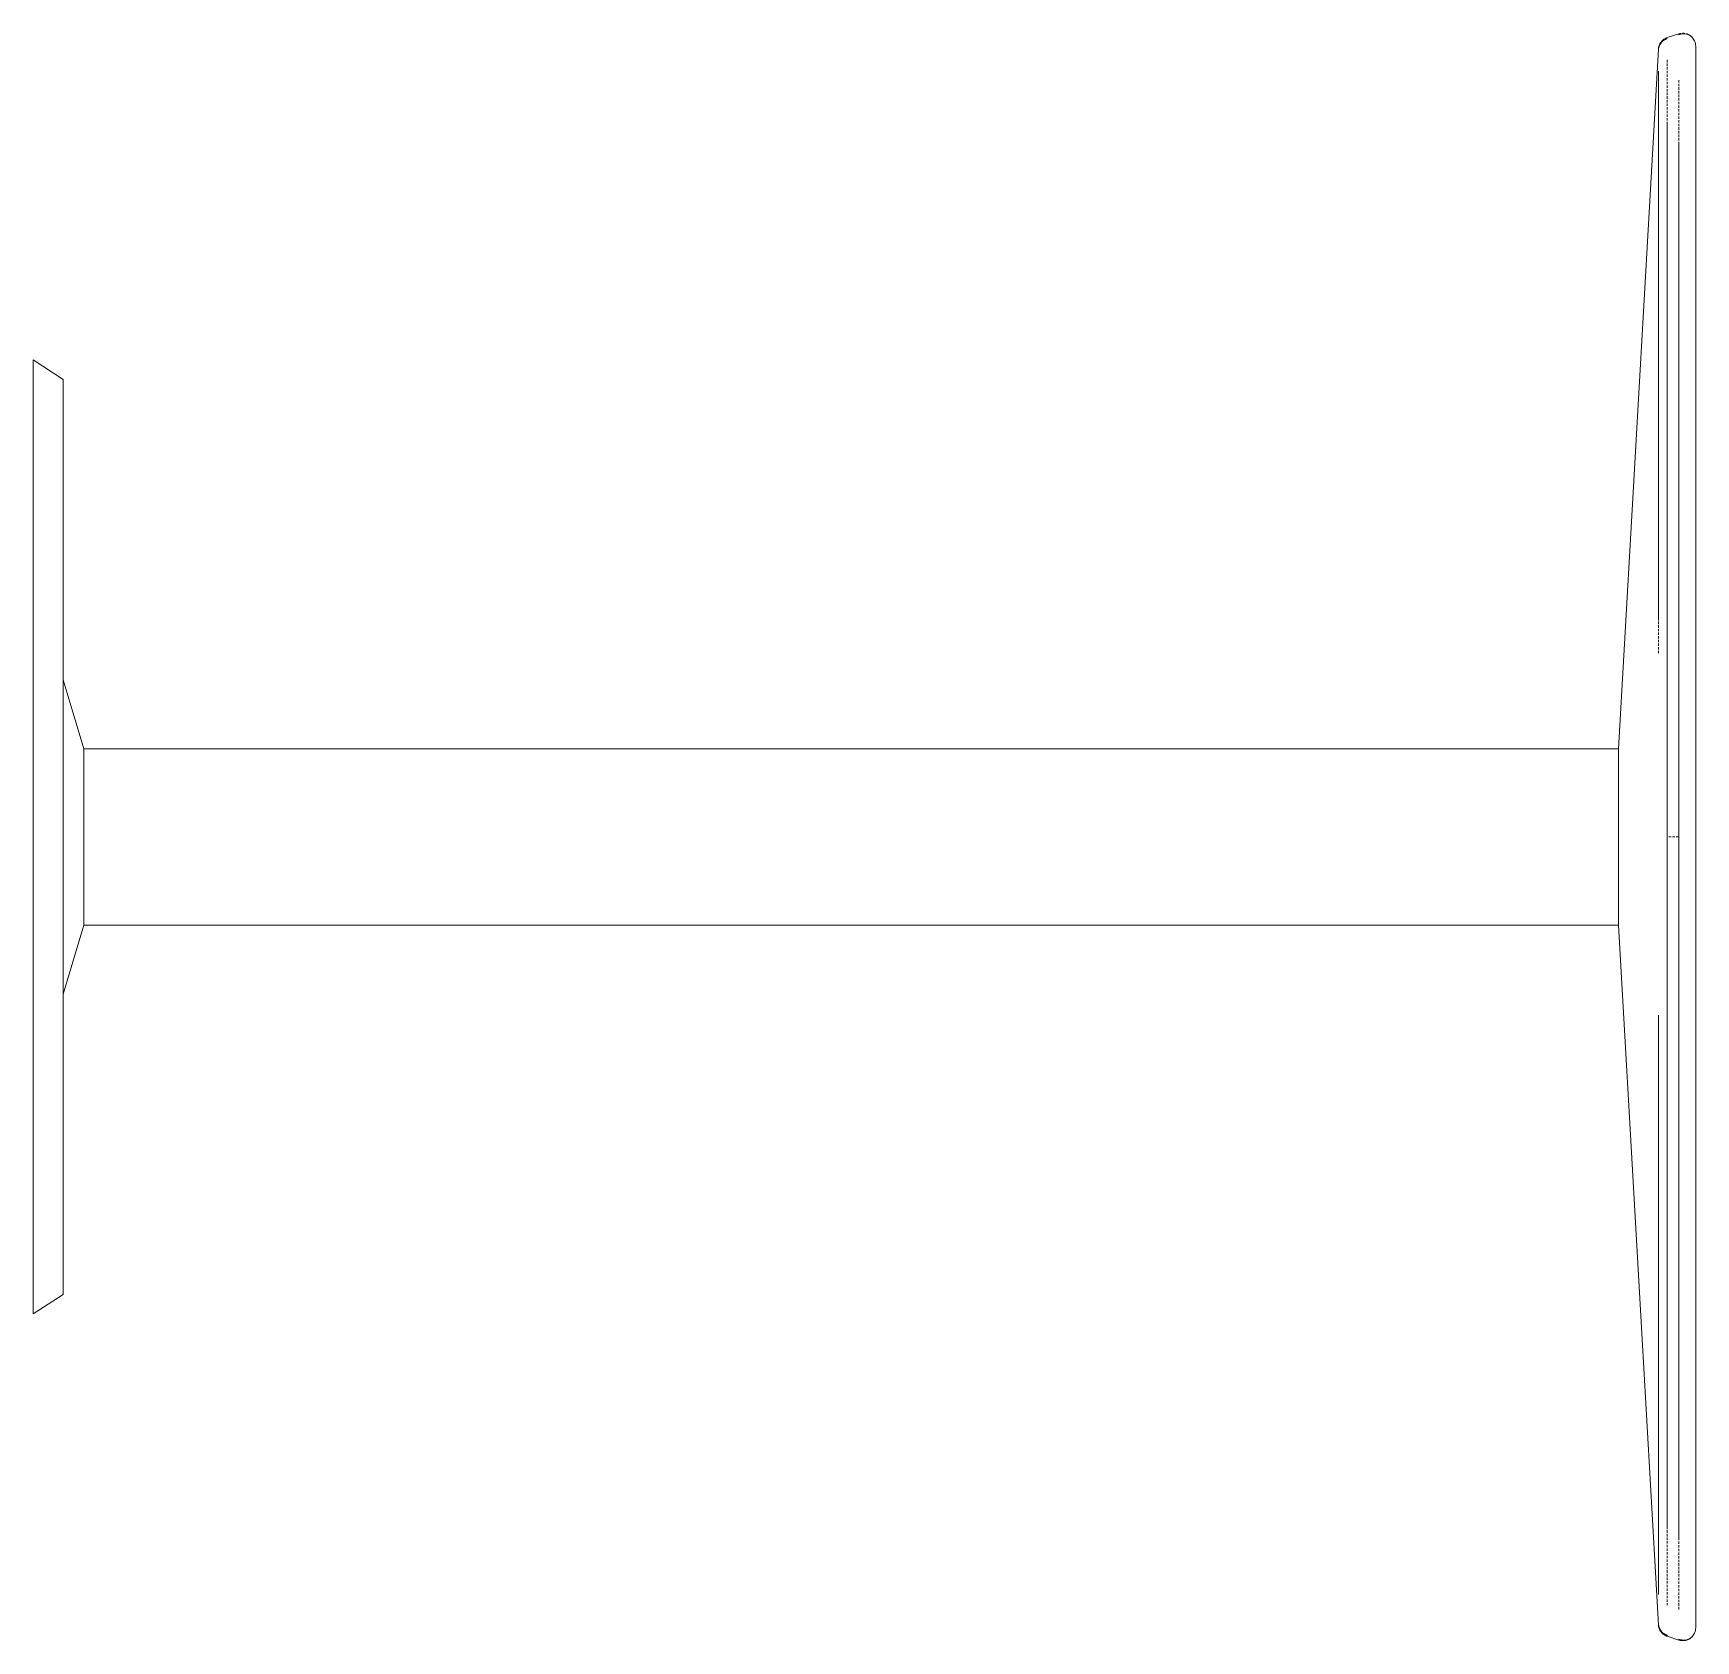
# Model space of a CAD drawing. Header units: millimetres. Extents: x 2373 to 7923, y 1512 to 7166.
# Drawn here: x 2373 to 3245, y 3119 to 3961 of the extents above; entities that cross this region are included whole.
import ezdxf

# ---------------------------------------------------------------- set-up
doc = ezdxf.new("R2010")
doc.units = ezdxf.units.MM
doc.linetypes.add('HIDDEN', pattern=[1.905, 1.27, -0.635])

msp = doc.modelspace()

# ---------------------------------------------------------------- linework, layer by layer
at = {"color": 7, "linetype": 'Continuous', "lineweight": 15}
for p, q in [((3236.07, 3960.96), (3229.94, 3958.99)), ((3236.07, 3960.44), (3236.07, 3960.96)), ((3225.28, 3952.96), (3204.44, 3586.22)), ((2389.05, 3779.76), (2373.45, 3790.06)), ((2373.45, 3540.07), (2373.45, 3790.06)), ((2389.05, 3540.07), (2389.05, 3779.76)), ((2400.02, 3586.22), (2389.05, 3622.49)), ((3204.44, 3586.22), (2400.02, 3586.22)), ((2400.02, 3540.07), (2400.02, 3586.22)), ((3204.44, 3493.92), (3204.44, 3586.22)), ((2373.45, 3290.08), (2373.45, 3540.07)), ((2389.05, 3300.38), (2389.05, 3540.07)), ((2400.02, 3493.92), (2400.02, 3540.07)), ((2389.05, 3457.66), (2400.02, 3493.92)), ((2400.02, 3493.92), (3204.44, 3493.92)), ((3204.44, 3493.92), (3225.28, 3127.19)), ((2373.45, 3290.08), (2389.05, 3300.38)), ((3225.28, 3127.76), (3225.28, 3127.19)), ((3229.94, 3121.68), (3229.94, 3121.16)), ((3229.94, 3121.16), (3236.07, 3119.19)), ((3236.07, 3119.19), (3236.07, 3119.71))]:
    msp.add_line(p, q, dxfattribs=at)
at = {"color": 7, "linetype": 'HIDDEN', "lineweight": 0}
for p, q in [((3242.1, 3959.99), (3242.65, 3959.48)), ((3235.79, 3540.07), (3230.22, 3540.07))]:
    msp.add_line(p, q, dxfattribs=at)
at = {"color": 7, "linetype": 'Continuous', "lineweight": 15}
for points, knots in [([(3229.94, 3958.49), (3229.33, 3958.23), (3228.07, 3957.7), (3226.58, 3956.23), (3225.55, 3954.42), (3225.36, 3953.07), (3225.27, 3952.41)], [0, 0, 0, 0, 0.244394, 0.500273, 0.756003, 1, 1, 1, 1]), ([(3225.28, 3952.96), (3225.31, 3953.59), (3225.44, 3954.25), (3225.91, 3955.53), (3226.25, 3956.15), (3227.1, 3957.25), (3227.61, 3957.73), (3228.73, 3958.51), (3229.34, 3958.8), (3229.94, 3958.99)], [0, 0, 0, 0, 0.25, 0.25, 0.5, 0.5, 0.75, 0.75, 1, 1, 1, 1]), ([(3244.24, 3957.4), (3243.8, 3958.11), (3242.93, 3959.55), (3240.64, 3960.85), (3238.14, 3961.18), (3236.71, 3960.68), (3236.01, 3960.43)], [0, 0, 0, 0, 0.2505472, 0.5030986, 0.7538209, 1, 1, 1, 1]), ([(3244.23, 3957.4), (3244.42, 3956.93), (3244.79, 3956.01), (3244.85, 3955.02), (3244.87, 3954.55)], [0, 0, 0, 0, 0.5146473, 1, 1, 1, 1]), ([(3244.87, 3125.6), (3244.87, 3125.6), (3244.87, 3125.6), (3244.87, 3125.62), (3244.87, 3125.64), (3244.87, 3125.68), (3244.87, 3125.72), (3244.87, 3125.78), (3244.87, 3125.84), (3244.87, 3125.92), (3244.87, 3126), (3244.87, 3126.1), (3244.87, 3126.2), (3244.87, 3126.32), (3244.87, 3126.44), (3244.87, 3126.58), (3244.87, 3126.72), (3244.87, 3126.88), (3244.87, 3127.04), (3244.87, 3127.22), (3244.87, 3127.4), (3244.87, 3127.6), (3244.87, 3127.95), (3244.87, 3128.83), (3244.87, 3130.37), (3244.87, 3132.52), (3244.87, 3135.68), (3244.87, 3140.18), (3244.87, 3146.89), (3244.87, 3154.49), (3244.87, 3163.45), (3244.87, 3174.08), (3244.87, 3185.98), (3244.87, 3199.77), (3244.87, 3214.98), (3244.87, 3230.79), (3244.87, 3247.68), (3244.87, 3264.67), (3244.87, 3281.76), (3244.87, 3298.14), (3244.87, 3313.53), (3244.87, 3329.91), (3244.87, 3345.9), (3244.87, 3361.66), (3244.87, 3382.32), (3244.87, 3408.2), (3244.87, 3435.8), (3244.87, 3457.91), (3244.87, 3475.42), (3244.87, 3490.71), (3244.87, 3507.71), (3244.87, 3523.78), (3244.87, 3549.76), (3244.87, 3575.89), (3244.87, 3604.67), (3244.87, 3634.32), (3244.87, 3663.83), (3244.87, 3693.21), (3244.87, 3714.85), (3244.87, 3736.21), (3244.87, 3756.15), (3244.87, 3776.54), (3244.87, 3796.17), (3244.87, 3815.53), (3244.87, 3839.25), (3244.87, 3859.62), (3244.87, 3876.77), (3244.87, 3887.07), (3244.87, 3896.67), (3244.87, 3904.57), (3244.87, 3912.82), (3244.87, 3919.89), (3244.87, 3927.32), (3244.87, 3933.21), (3244.87, 3938.62), (3244.87, 3942.39), (3244.87, 3945.08), (3244.87, 3946.87), (3244.87, 3948.32), (3244.87, 3949.36), (3244.87, 3950.12), (3244.87, 3950.69), (3244.87, 3951.22), (3244.87, 3951.71), (3244.87, 3952.17), (3244.87, 3952.58), (3244.87, 3952.95), (3244.87, 3953.29), (3244.87, 3953.59), (3244.87, 3953.84), (3244.87, 3954.06), (3244.87, 3954.24), (3244.87, 3954.37), (3244.87, 3954.47), (3244.87, 3954.53), (3244.87, 3954.54), (3244.87, 3954.55)], [0, 0, 0, 0, 0.001563, 0.003125, 0.004688, 0.006251, 0.007814, 0.009376, 0.010939, 0.012502, 0.014064, 0.015627, 0.01719, 0.018753, 0.020315, 0.021878, 0.023441, 0.025003, 0.026566, 0.028129, 0.029692, 0.031254, 0.032817, 0.037726, 0.049699, 0.05876, 0.066878, 0.086869, 0.102049, 0.119782, 0.138162, 0.154363, 0.175017, 0.193565, 0.212383, 0.233884, 0.25001, 0.26884, 0.287638, 0.301342, 0.316085, 0.330619, 0.345734, 0.358262, 0.371227, 0.397973, 0.421964, 0.437399, 0.450171, 0.462944, 0.472941, 0.489547, 0.500016, 0.532819, 0.5497, 0.566877, 0.602278, 0.619985, 0.638905, 0.656524, 0.675003, 0.691856, 0.712527, 0.731166, 0.749985, 0.787607, 0.801665, 0.815672, 0.829577, 0.843483, 0.852719, 0.870939, 0.88225, 0.897948, 0.911047, 0.924426, 0.93195, 0.938771, 0.944887, 0.9503, 0.953406, 0.956513, 0.959619, 0.962725, 0.965831, 0.968938, 0.972044, 0.97515, 0.978256, 0.981363, 0.984469, 0.987575, 0.990681, 0.993788, 0.996894, 1, 1, 1, 1]), ([(3225.27, 3127.73), (3225.36, 3127.07), (3225.55, 3125.73), (3226.58, 3123.91), (3228.07, 3122.45), (3229.33, 3121.92), (3229.94, 3121.66)], [0, 0, 0, 0, 0.243997, 0.499727, 0.755606, 1, 1, 1, 1]), ([(3229.94, 3121.16), (3229.34, 3121.35), (3228.73, 3121.64), (3227.61, 3122.42), (3227.1, 3122.9), (3226.25, 3124), (3225.91, 3124.62), (3225.44, 3125.9), (3225.31, 3126.55), (3225.28, 3127.19)], [0, 0, 0, 0, 0.25, 0.25, 0.5, 0.5, 0.75, 0.75, 1, 1, 1, 1]), ([(3236.01, 3119.71), (3236.71, 3119.47), (3238.14, 3118.97), (3240.64, 3119.3), (3242.93, 3120.6), (3243.81, 3122.04), (3244.24, 3122.76)], [0, 0, 0, 0, 0.246178, 0.496905, 0.74946, 1, 1, 1, 1]), ([(3242.65, 3120.67), (3242.47, 3120.49), (3241.9, 3119.91), (3240.64, 3119.29), (3239.06, 3118.86), (3237.5, 3118.82), (3236.53, 3119.07), (3236.07, 3119.19)], [0, 0, 0, 0, 0.106521, 0.346605, 0.579285, 0.798439, 1, 1, 1, 1]), ([(3244.87, 3125.6), (3244.85, 3125.12), (3244.79, 3124.14), (3244.43, 3123.23), (3244.24, 3122.76)], [0, 0, 0, 0, 0.48696, 1, 1, 1, 1])]:
    msp.add_open_spline(points, degree=3, knots=knots, dxfattribs=at)
at = {"color": 7, "linetype": 'HIDDEN', "lineweight": 0}
for points, knots in [([(3236.07, 3960.96), (3236.5, 3961.1), (3236.97, 3961.2), (3237.96, 3961.3), (3238.49, 3961.3), (3239.55, 3961.16), (3240.09, 3961.02), (3241.14, 3960.6), (3241.64, 3960.33), (3242.1, 3959.99)], [0, 0, 0, 0, 0.25, 0.25, 0.5, 0.5, 0.75, 0.75, 1, 1, 1, 1]), ([(3229.94, 3947.31), (3229.94, 3945.81), (3229.94, 3942.44), (3229.94, 3935.67), (3229.94, 3927.31), (3229.94, 3917.7), (3229.94, 3906.91), (3229.94, 3894.97), (3229.94, 3881.9), (3229.94, 3867.77), (3229.94, 3852.6), (3229.94, 3836.45), (3229.94, 3819.36), (3229.94, 3801.4), (3229.94, 3782.62), (3229.94, 3763.07), (3229.94, 3742.82), (3229.94, 3721.93), (3229.94, 3700.47), (3229.94, 3678.52), (3229.94, 3663.54), (3229.94, 3656.04)], [0, 0, 0, 0, 0.042553, 0.095745, 0.148936, 0.202128, 0.255319, 0.308511, 0.361702, 0.414894, 0.468085, 0.521277, 0.574468, 0.62766, 0.680851, 0.734043, 0.787234, 0.840426, 0.893617, 0.946809, 1, 1, 1, 1]), ([(3225.28, 3636.43), (3225.28, 3642.43), (3225.28, 3655.93), (3225.28, 3676.51), (3225.28, 3698.16), (3225.28, 3719.31), (3225.28, 3739.9), (3225.28, 3759.86), (3225.28, 3779.12), (3225.28, 3797.64), (3225.28, 3815.34), (3225.28, 3832.18), (3225.28, 3848.1), (3225.28, 3863.05), (3225.28, 3876.98), (3225.28, 3889.86), (3225.28, 3901.63), (3225.28, 3912.27), (3225.28, 3921.71), (3225.28, 3930.05), (3225.28, 3934.56), (3225.28, 3936.82)], [0, 0, 0, 0, 0.0425532, 0.0957447, 0.1489362, 0.2021277, 0.2553191, 0.3085106, 0.3617021, 0.4148936, 0.4680851, 0.5212766, 0.5744681, 0.6276596, 0.6808511, 0.7340426, 0.787234, 0.8404255, 0.893617, 0.9468085, 1, 1, 1, 1]), ([(3236.07, 3634.51), (3236.07, 3641.89), (3236.07, 3656.92), (3236.07, 3679.15), (3236.07, 3701.23), (3236.07, 3722.78), (3236.07, 3743.77), (3236.07, 3764.12), (3236.07, 3783.76), (3236.07, 3802.63), (3236.07, 3820.68), (3236.07, 3837.84), (3236.07, 3854.07), (3236.07, 3869.31), (3236.07, 3883.51), (3236.07, 3896.63), (3236.07, 3908.64), (3236.07, 3919.46), (3236.07, 3929.18), (3236.07, 3934.62), (3236.07, 3937.34)], [0, 0, 0, 0, 0.0537667, 0.1094275, 0.1650882, 0.220749, 0.2764098, 0.3320706, 0.3877314, 0.4433922, 0.4990529, 0.5547137, 0.6103745, 0.6660353, 0.7216961, 0.7773569, 0.8330176, 0.8886784, 0.9443392, 1, 1, 1, 1]), ([(3229.94, 3445.31), (3229.94, 3438.22), (3229.94, 3423.52), (3229.94, 3401.65), (3229.94, 3379.68), (3229.94, 3358.22), (3229.94, 3337.33), (3229.94, 3317.08), (3229.94, 3297.53), (3229.94, 3278.75), (3229.94, 3260.78), (3229.94, 3243.7), (3229.94, 3227.55), (3229.94, 3212.38), (3229.94, 3198.24), (3229.94, 3185.18), (3229.94, 3173.24), (3229.94, 3162.44), (3229.94, 3152.86), (3229.94, 3144.4), (3229.94, 3139.82), (3229.94, 3137.53)], [0, 0, 0, 0, 0.0492339, 0.1020542, 0.1548745, 0.2076949, 0.2605152, 0.3133356, 0.3661559, 0.4189763, 0.4717966, 0.5246169, 0.5774373, 0.6302576, 0.683078, 0.7358983, 0.7887186, 0.841539, 0.8943593, 0.9471797, 1, 1, 1, 1]), ([(3225.28, 3143.03), (3225.28, 3143.13), (3225.28, 3145.15), (3225.28, 3150.24), (3225.28, 3158.39), (3225.28, 3167.89), (3225.28, 3178.52), (3225.28, 3190.29), (3225.28, 3203.16), (3225.28, 3217.1), (3225.28, 3232.05), (3225.28, 3247.97), (3225.28, 3264.81), (3225.28, 3282.51), (3225.28, 3301.02), (3225.28, 3320.29), (3225.28, 3340.25), (3225.28, 3360.83), (3225.28, 3381.99), (3225.28, 3403.62), (3225.28, 3418.39), (3225.28, 3425.77)], [0, 0, 0, 0, 0.0028436, 0.0582412, 0.1136387, 0.1690363, 0.2244339, 0.2798315, 0.3352291, 0.3906266, 0.4460242, 0.5014218, 0.5568194, 0.612217, 0.6676145, 0.7230121, 0.7784097, 0.8338073, 0.8892048, 0.9446024, 1, 1, 1, 1]), ([(3236.07, 3135.28), (3236.07, 3135.4), (3236.07, 3137.47), (3236.07, 3142.69), (3236.07, 3151), (3236.07, 3160.67), (3236.07, 3171.51), (3236.07, 3183.51), (3236.07, 3196.63), (3236.07, 3210.84), (3236.07, 3226.08), (3236.07, 3242.31), (3236.07, 3259.47), (3236.07, 3277.52), (3236.07, 3296.39), (3236.07, 3316.03), (3236.07, 3336.38), (3236.07, 3357.36), (3236.07, 3378.93), (3236.07, 3400.97), (3236.07, 3416.03), (3236.07, 3423.56)], [0, 0, 0, 0, 0.0033338, 0.0587041, 0.1140745, 0.1694448, 0.2248152, 0.2801855, 0.3355559, 0.3909262, 0.4462965, 0.5016669, 0.5570372, 0.6124076, 0.6677779, 0.7231483, 0.7785186, 0.833889, 0.8892593, 0.9446297, 1, 1, 1, 1]), ([(3225.27, 3127.74), (3225.36, 3127.08), (3225.55, 3125.73), (3226.58, 3123.92), (3228.07, 3122.45), (3229.33, 3121.93), (3229.94, 3121.67)], [0, 0, 0, 0, 0.243997, 0.499727, 0.755606, 1, 1, 1, 1])]:
    msp.add_open_spline(points, degree=3, knots=knots, dxfattribs=at)
at = {"color": 8, "linetype": 'Continuous', "lineweight": 15}
for points, knots in [([(3225.28, 3941.45), (3225.28, 3939.97), (3225.28, 3936.64), (3225.28, 3929.97), (3225.28, 3921.73), (3225.28, 3912.26), (3225.28, 3901.63), (3225.28, 3889.86), (3225.28, 3876.98), (3225.28, 3863.05), (3225.28, 3848.1), (3225.28, 3832.18), (3225.28, 3815.34), (3225.28, 3797.64), (3225.28, 3779.12), (3225.28, 3759.86), (3225.28, 3739.9), (3225.28, 3719.31), (3225.28, 3698.16), (3225.28, 3676.53), (3225.28, 3661.76), (3225.28, 3654.37)], [0, 0, 0, 0, 0.042553, 0.095745, 0.148936, 0.202128, 0.255319, 0.308511, 0.361702, 0.414894, 0.468085, 0.521277, 0.574468, 0.62766, 0.680851, 0.734043, 0.787234, 0.840426, 0.893617, 0.946809, 1, 1, 1, 1]), ([(3229.94, 3914.63), (3229.94, 3913.82), (3229.94, 3909.95), (3229.94, 3902.04), (3229.94, 3890.85), (3229.94, 3878.61), (3229.94, 3865.43), (3229.94, 3851.35), (3229.94, 3836.42), (3229.94, 3820.7), (3229.94, 3804.25), (3229.94, 3787.14), (3229.94, 3769.44), (3229.94, 3751.24), (3229.94, 3732.61), (3229.94, 3713.64), (3229.94, 3693.5), (3229.94, 3672.24), (3229.94, 3649.92), (3229.94, 3627.59), (3229.94, 3605.37), (3229.94, 3583.34), (3229.94, 3561.59), (3229.94, 3540.07), (3229.94, 3518.55), (3229.94, 3496.81), (3229.94, 3474.78), (3229.94, 3452.55), (3229.94, 3430.22), (3229.94, 3407.9), (3229.94, 3386.64), (3229.94, 3366.51), (3229.94, 3347.54), (3229.94, 3328.91), (3229.94, 3310.71), (3229.94, 3293.01), (3229.94, 3275.9), (3229.94, 3259.45), (3229.94, 3243.72), (3229.94, 3228.79), (3229.94, 3214.71), (3229.94, 3201.55), (3229.94, 3189.27), (3229.94, 3181.88), (3229.94, 3178.19)], [0, 0, 0, 0, 0.0061997, 0.0298048, 0.0535659, 0.0774533, 0.1014363, 0.1254835, 0.1495629, 0.1736423, 0.1976895, 0.2216725, 0.2455599, 0.269321, 0.2929261, 0.3163466, 0.3395555, 0.3657872, 0.3916735, 0.4171821, 0.4422835, 0.4669519, 0.4911647, 0.5149024, 0.5386401, 0.5628529, 0.5875213, 0.6126228, 0.6381313, 0.6640176, 0.6902493, 0.7134582, 0.7368788, 0.7604839, 0.784245, 0.8081324, 0.8321154, 0.8561625, 0.8802419, 0.9043213, 0.9283685, 0.9523515, 0.9762389, 1, 1, 1, 1]), ([(3236.07, 3171.92), (3236.07, 3173.43), (3236.07, 3178.34), (3236.07, 3187.69), (3236.07, 3199.94), (3236.07, 3213.19), (3236.07, 3227.33), (3236.07, 3242.33), (3236.07, 3258.13), (3236.07, 3274.66), (3236.07, 3291.85), (3236.07, 3309.63), (3236.07, 3327.91), (3236.07, 3346.63), (3236.07, 3365.69), (3236.07, 3385.92), (3236.07, 3407.28), (3236.07, 3429.71), (3236.07, 3452.14), (3236.07, 3474.47), (3236.07, 3496.61), (3236.07, 3518.45), (3236.07, 3540.07), (3236.07, 3561.69), (3236.07, 3583.54), (3236.07, 3605.67), (3236.07, 3628.01), (3236.07, 3650.44), (3236.07, 3672.86), (3236.07, 3694.22), (3236.07, 3714.45), (3236.07, 3733.52), (3236.07, 3752.23), (3236.07, 3770.52), (3236.07, 3788.3), (3236.07, 3805.49), (3236.07, 3822.02), (3236.07, 3837.82), (3236.07, 3852.82), (3236.07, 3866.97), (3236.07, 3880.19), (3236.07, 3892.53), (3236.07, 3899.95), (3236.07, 3903.65)], [0, 0, 0, 0, 0.0107, 0.034929, 0.059287, 0.083742, 0.108263, 0.132816, 0.15737, 0.18189, 0.206346, 0.230703, 0.254932, 0.279002, 0.302884, 0.32655, 0.353298, 0.379694, 0.405705, 0.431301, 0.456455, 0.481145, 0.50535, 0.529555, 0.554245, 0.579399, 0.604995, 0.631005, 0.657401, 0.68415, 0.707816, 0.731697, 0.755767, 0.779996, 0.804354, 0.828809, 0.85333, 0.877884, 0.902437, 0.926958, 0.951413, 0.975771, 1, 1, 1, 1]), ([(3225.28, 3446.66), (3225.28, 3439.67), (3225.28, 3425.19), (3225.28, 3403.64), (3225.28, 3381.99), (3225.28, 3360.84), (3225.28, 3340.25), (3225.28, 3320.29), (3225.28, 3301.02), (3225.28, 3282.51), (3225.28, 3264.81), (3225.28, 3247.97), (3225.28, 3232.05), (3225.28, 3217.1), (3225.28, 3203.16), (3225.28, 3190.29), (3225.28, 3178.52), (3225.28, 3167.88), (3225.28, 3158.43), (3225.28, 3150.1), (3225.28, 3145.58), (3225.28, 3143.33)], [0, 0, 0, 0, 0.049196, 0.102018, 0.154841, 0.207663, 0.260486, 0.313308, 0.366131, 0.418953, 0.471776, 0.524598, 0.57742, 0.630243, 0.683065, 0.735888, 0.78871, 0.841533, 0.894355, 0.947178, 1, 1, 1, 1])]:
    msp.add_open_spline(points, degree=3, knots=knots, dxfattribs=at)

doc.saveas('drawing.dxf')
